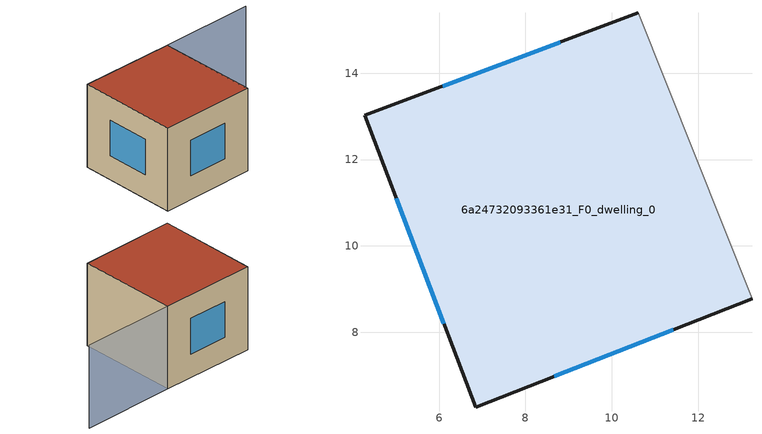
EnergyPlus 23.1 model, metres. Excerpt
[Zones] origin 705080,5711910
6a24732093361e31_F0_dwelling_0
 floor ground (EU_floor_Construction): 10.62,15.4 13.25,8.78 6.85,6.27 4.27,13.02 z0
 wall outside (EU_wall_Construction): 10.62,15.4 4.27,13.02 6.85,6.27 13.25,8.78 z0:6
 wall adiabatic (EU_wall_Construction): 13.25,8.78 10.62,15.4 z0:6
 window (EU_Window_Construction): 8.81,14.72 6.08,13.7 / 8.67,6.98 11.42,8.06 / 5.01,11.1 6.11,8.19 z1.71:4.29
 roof outside (EU_roof_Construction): 13.25,8.78 10.62,15.4 4.27,13.02 6.85,6.27 z6
shading: 13.16,8.74 10.62,15.4 / 10.62,15.4 16.93,17.81 z0:6
[Building]
EU S2 Campaign: North Axis=0; Terrain=City; Solar Distribution=FullExterior
[Site:Location]
London: Latitude=51.5; Longitude=-0.5; Time Zone=0; Elevation=25
[SizingPeriod:WeatherFileDays]
AnnualSizingPeriod: Begin Month=1; Begin Day of Month=1; End Month=12; End Day of Month=31; Day of Week for Start Day=Monday; Use Weather File Daylight Saving Period=No; Use Weather File Rain and Snow Indicators=No
[MATERIAL]
EU_InternalMass_Material: Roughness=MediumRough; Thickness=0.1; Conductivity=1; Density=1800; Specific Heat=900; Thermal Absorptance=0.9; Solar Absorptance=0.7; Visible Absorptance=0.7
[MATERIAL:NOMASS] Roughness=MediumRough; Thermal Absorptance=0.9; Solar Absorptance=0.7; Visible Absorptance=0.7
Name | Thermal Resistance
EU_wall_NoMass | 0.71061
EU_roof_NoMass | 2.41608
EU_floor_NoMass | 1.75078
[WINDOWMATERIAL:SIMPLEGLAZINGSYSTEM]
EU_Window_SimpleGlazing: UFactor=2.64892; Solar Heat Gain Coefficient=0.76; Visible Transmittance=0.76
[CONSTRUCTION]
EU_wall_Construction: EU_wall_NoMass
EU_roof_Construction: EU_roof_NoMass
EU_floor_Construction: EU_floor_NoMass
EU_InternalMass_Construction: EU_InternalMass_Material
EU_Window_Construction: EU_Window_SimpleGlazing
[ZONE]
6a24732093361e31_F0_dwelling_0: Type=1; Multiplier=1; Ceiling Height=autocalculate; Volume=293.82; Floor Area=autocalculate; Part of Total Floor Area=Yes
[INTERNALMASS]
6a24732093361e31_F0_dwelling_0_EU_InternalMass: Construction=EU_InternalMass_Construction; Zone or ZoneList=6a24732093361e31_F0_dwelling_0; Surface Area=48.9695
[OTHEREQUIPMENT]
EU_Step8_InternalGain_6a24732093361e31_F0_dwelling_0_f000: Fuel Type=Electricity; Zone or ZoneList or Space or SpaceList=6a24732093361e31_F0_dwelling_0; Schedule=EU_Step8_GainSchedule_6a24732093361e31_F0_dwelling_0_f000; Design Level Calculation Method=Watts/Area; Power per Zone Floor Area=1; Fraction Latent=0; Fraction Radiant=0; Fraction Lost=0; Carbon Dioxide Generation Rate=0; EndUse Subcategory=EU_Step8_InternalGains
[ZONEVENTILATION:DESIGNFLOWRATE]
EU_ConstantAir_6a24732093361e31_F0_dwelling_0: Zone or ZoneList or Space or SpaceList=6a24732093361e31_F0_dwelling_0; Schedule=EU_AlwaysOn; Design Flow Rate Calculation Method=AirChanges/Hour; Air Changes per Hour=0.496673; Ventilation Type=Natural; Fan Pressure Rise=0; Fan Total Efficiency=1; Constant Term Coefficient=1; Temperature Term Coefficient=0; Velocity Term Coefficient=0; Velocity Squared Term Coefficient=0; Minimum Indoor Temperature=-100; Maximum Indoor Temperature=100; Delta Temperature=-100; Minimum Outdoor Temperature=-100; Maximum Outdoor Temperature=100; Maximum Wind Speed=40
[HVACTEMPLATE:THERMOSTAT]
EU_HeatOnly_6a24732093361e31_F0_dwelling_0: Constant Heating Setpoint=20; Constant Cooling Setpoint=50
[HVACTEMPLATE:ZONE:IDEALLOADSAIRSYSTEM]
6a24732093361e31_F0_dwelling_0: Template Thermostat=EU_HeatOnly_6a24732093361e31_F0_dwelling_0; System Availability Schedule=EU_AlwaysOn; Maximum Heating Supply Air Temperature=50; Minimum Cooling Supply Air Temperature=13; Maximum Heating Supply Air Humidity Ratio=0.0156; Minimum Cooling Supply Air Humidity Ratio=0.0077; Heating Limit=NoLimit; Cooling Limit=NoLimit; Heating Availability Schedule=EU_AlwaysOn; Cooling Availability Schedule=EU_CoolingOff; Dehumidification Control Type=ConstantSensibleHeatRatio; Cooling Sensible Heat Ratio=0.7; Dehumidification Setpoint=60; Humidification Control Type=None; Humidification Setpoint=30; Outdoor Air Method=None; Outdoor Air Flow Rate per Person=0.00944; Outdoor Air Flow Rate per Zone Floor Area=0; Outdoor Air Flow Rate per Zone=0; Demand Controlled Ventilation Type=None; Outdoor Air Economizer Type=NoEconomizer; Heat Recovery Type=None; Sensible Heat Recovery Effectiveness=0.7; Latent Heat Recovery Effectiveness=0.65
[SIZING:ZONE]
6a24732093361e31_F0_dwelling_0: Zone Cooling Design Supply Air Temperature Input Method=SupplyAirTemperature; Zone Cooling Design Supply Air Temperature=13; Zone Heating Design Supply Air Temperature Input Method=SupplyAirTemperature; Zone Heating Design Supply Air Temperature=50; Zone Cooling Design Supply Air Humidity Ratio=0.008; Zone Heating Design Supply Air Humidity Ratio=0.008; Cooling Design Air Flow Method=DesignDay; Cooling Design Air Flow Rate=0; Cooling Minimum Air Flow per Zone Floor Area=0.000762; Cooling Minimum Air Flow=0; Cooling Minimum Air Flow Fraction=0.2; Heating Design Air Flow Method=DesignDay; Heating Design Air Flow Rate=0; Heating Maximum Air Flow per Zone Floor Area=0.002032; Heating Maximum Air Flow=0.141576; Heating Maximum Air Flow Fraction=0.3; Account for Dedicated Outdoor Air System=No; Dedicated Outdoor Air System Control Strategy=NeutralSupplyAir; Dedicated Outdoor Air Low Setpoint Temperature for Design=autosize; Dedicated Outdoor Air High Setpoint Temperature for Design=autosize; Zone Load Sizing Method=Sensible Load Only No Latent Load; Zone Latent Cooling Design Supply Air Humidity Ratio Input Method=HumidityRatioDifference; Zone Cooling Design Supply Air Humidity Ratio Difference=0.005; Zone Latent Heating Design Supply Air Humidity Ratio Input Method=HumidityRatioDifference; Zone Humidification Design Supply Air Humidity Ratio Difference=0.005
[SCHEDULE:CONSTANT]
Name | Hourly Value
EU_AlwaysOn | 1
EU_CoolingOff | 0
[SCHEDULE:FILE]
EU_Step8_GainSchedule_6a24732093361e31_F0_dwelling_0_f000: File=../../schedules/6a24732093361e31/6a24732093361e31_F0_dwelling_0_f000_gain.csv; Column Number=1; Rows to Skip at Top=0; Number of Hours of Data=8760; Column Separator=Comma; Interpolate to Timestep=No; Minutes per Item=60; Adjust Schedule for Daylight Savings=Yes
